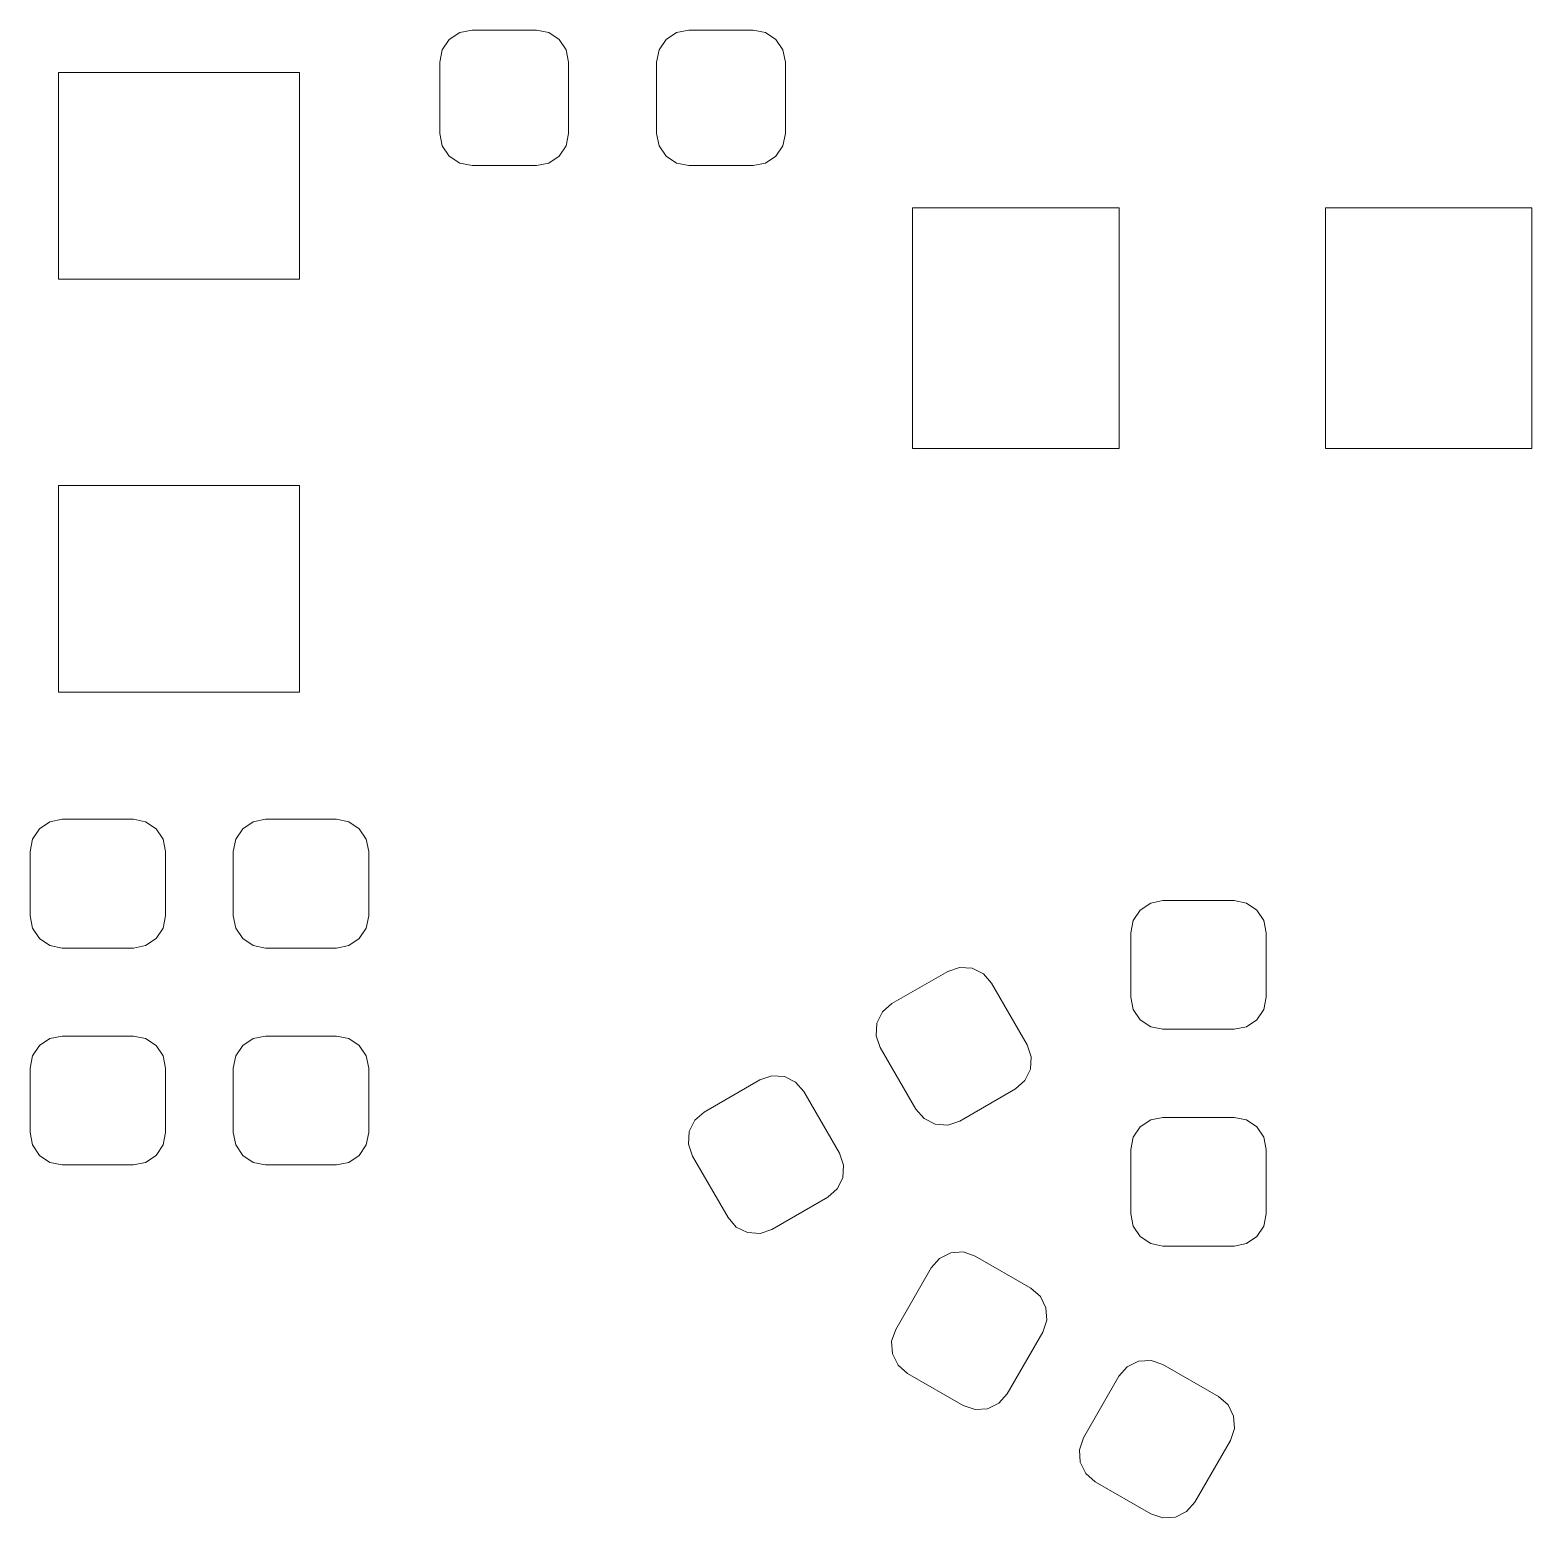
# Model space of a CAD drawing. Header units: millimetres. Extents: x -50 to 46, y -112 to 132.
# Drawn here: x 34.97 to 46.06, y 8.43 to 19.41 of the extents above; entities that cross this region are included whole.
import ezdxf

# ---------------------------------------------------------------- set-up
doc = ezdxf.new("R2010")
doc.units = ezdxf.units.MM
doc.header["$MEASUREMENT"] = 0
doc.layers.add('Layer 1', color=7, linetype='Continuous')

msp = doc.modelspace()

# ---------------------------------------------------------------- linework, layer by layer
at = {"layer": 'Layer 1', "lineweight": 9}
for points, knots in [([(38.9476, 18.6512), (38.9476, 18.6512), (38.9295, 18.5603), (38.9295, 18.5603), (38.9295, 18.5603), (38.9295, 18.5603), (38.878, 18.4833), (38.878, 18.4833), (38.878, 18.4833), (38.878, 18.4833), (38.801, 18.4318), (38.801, 18.4318), (38.801, 18.4318), (38.801, 18.4318), (38.7101, 18.4137), (38.7101, 18.4137), (38.7101, 18.4137), (38.7101, 18.4137), (38.2351, 18.4137), (38.2351, 18.4137), (38.2351, 18.4137), (38.2351, 18.4137), (38.1442, 18.4318), (38.1442, 18.4318), (38.1442, 18.4318), (38.1442, 18.4318), (38.0672, 18.4833), (38.0672, 18.4833), (38.0672, 18.4833), (38.0672, 18.4833), (38.0157, 18.5603), (38.0157, 18.5603), (38.0157, 18.5603), (38.0157, 18.5603), (37.9976, 18.6512), (37.9976, 18.6512), (37.9976, 18.6512), (37.9976, 18.6512), (37.9976, 19.1762), (37.9976, 19.1762), (37.9976, 19.1762), (37.9976, 19.1762), (38.0157, 19.2671), (38.0157, 19.2671), (38.0157, 19.2671), (38.0157, 19.2671), (38.0672, 19.3441), (38.0672, 19.3441), (38.0672, 19.3441), (38.0672, 19.3441), (38.1442, 19.3956), (38.1442, 19.3956), (38.1442, 19.3956), (38.1442, 19.3956), (38.2351, 19.4137), (38.2351, 19.4137), (38.2351, 19.4137), (38.2351, 19.4137), (38.7101, 19.4137), (38.7101, 19.4137), (38.7101, 19.4137), (38.7101, 19.4137), (38.801, 19.3956), (38.801, 19.3956), (38.801, 19.3956), (38.801, 19.3956), (38.878, 19.3441), (38.878, 19.3441), (38.878, 19.3441), (38.878, 19.3441), (38.9295, 19.2671), (38.9295, 19.2671), (38.9295, 19.2671), (38.9295, 19.2671), (38.9476, 19.1762), (38.9476, 19.1762), (38.9476, 19.1762), (38.9476, 19.1762), (38.9476, 18.6512), (38.9476, 18.6512)], [0, 0, 0, 0, 0.047619, 0.047619, 0.047619, 0.047619, 0.0952381, 0.0952381, 0.0952381, 0.0952381, 0.1428571, 0.1428571, 0.1428571, 0.1428571, 0.1904762, 0.1904762, 0.1904762, 0.1904762, 0.2380952, 0.2380952, 0.2380952, 0.2380952, 0.2857143, 0.2857143, 0.2857143, 0.2857143, 0.3333333, 0.3333333, 0.3333333, 0.3333333, 0.3809524, 0.3809524, 0.3809524, 0.3809524, 0.4285714, 0.4285714, 0.4285714, 0.4285714, 0.4761905, 0.4761905, 0.4761905, 0.4761905, 0.5238095, 0.5238095, 0.5238095, 0.5238095, 0.5714286, 0.5714286, 0.5714286, 0.5714286, 0.6190476, 0.6190476, 0.6190476, 0.6190476, 0.6666667, 0.6666667, 0.6666667, 0.6666667, 0.7142857, 0.7142857, 0.7142857, 0.7142857, 0.7619048, 0.7619048, 0.7619048, 0.7619048, 0.8095238, 0.8095238, 0.8095238, 0.8095238, 0.8571429, 0.8571429, 0.8571429, 0.8571429, 0.9047619, 0.9047619, 0.9047619, 0.9047619, 1, 1, 1, 1]), ([(40.5476, 18.6512), (40.5476, 18.6512), (40.5295, 18.5603), (40.5295, 18.5603), (40.5295, 18.5603), (40.5295, 18.5603), (40.478, 18.4833), (40.478, 18.4833), (40.478, 18.4833), (40.478, 18.4833), (40.401, 18.4318), (40.401, 18.4318), (40.401, 18.4318), (40.401, 18.4318), (40.3101, 18.4137), (40.3101, 18.4137), (40.3101, 18.4137), (40.3101, 18.4137), (39.8351, 18.4137), (39.8351, 18.4137), (39.8351, 18.4137), (39.8351, 18.4137), (39.7442, 18.4318), (39.7442, 18.4318), (39.7442, 18.4318), (39.7442, 18.4318), (39.6672, 18.4833), (39.6672, 18.4833), (39.6672, 18.4833), (39.6672, 18.4833), (39.6157, 18.5603), (39.6157, 18.5603), (39.6157, 18.5603), (39.6157, 18.5603), (39.5976, 18.6512), (39.5976, 18.6512), (39.5976, 18.6512), (39.5976, 18.6512), (39.5976, 19.1762), (39.5976, 19.1762), (39.5976, 19.1762), (39.5976, 19.1762), (39.6157, 19.2671), (39.6157, 19.2671), (39.6157, 19.2671), (39.6157, 19.2671), (39.6672, 19.3441), (39.6672, 19.3441), (39.6672, 19.3441), (39.6672, 19.3441), (39.7442, 19.3956), (39.7442, 19.3956), (39.7442, 19.3956), (39.7442, 19.3956), (39.8351, 19.4137), (39.8351, 19.4137), (39.8351, 19.4137), (39.8351, 19.4137), (40.3101, 19.4137), (40.3101, 19.4137), (40.3101, 19.4137), (40.3101, 19.4137), (40.401, 19.3956), (40.401, 19.3956), (40.401, 19.3956), (40.401, 19.3956), (40.478, 19.3441), (40.478, 19.3441), (40.478, 19.3441), (40.478, 19.3441), (40.5295, 19.2671), (40.5295, 19.2671), (40.5295, 19.2671), (40.5295, 19.2671), (40.5476, 19.1762), (40.5476, 19.1762), (40.5476, 19.1762), (40.5476, 19.1762), (40.5476, 18.6512), (40.5476, 18.6512)], [0, 0, 0, 0, 0.047619, 0.047619, 0.047619, 0.047619, 0.0952381, 0.0952381, 0.0952381, 0.0952381, 0.1428571, 0.1428571, 0.1428571, 0.1428571, 0.1904762, 0.1904762, 0.1904762, 0.1904762, 0.2380952, 0.2380952, 0.2380952, 0.2380952, 0.2857143, 0.2857143, 0.2857143, 0.2857143, 0.3333333, 0.3333333, 0.3333333, 0.3333333, 0.3809524, 0.3809524, 0.3809524, 0.3809524, 0.4285714, 0.4285714, 0.4285714, 0.4285714, 0.4761905, 0.4761905, 0.4761905, 0.4761905, 0.5238095, 0.5238095, 0.5238095, 0.5238095, 0.5714286, 0.5714286, 0.5714286, 0.5714286, 0.6190476, 0.6190476, 0.6190476, 0.6190476, 0.6666667, 0.6666667, 0.6666667, 0.6666667, 0.7142857, 0.7142857, 0.7142857, 0.7142857, 0.7619048, 0.7619048, 0.7619048, 0.7619048, 0.8095238, 0.8095238, 0.8095238, 0.8095238, 0.8571429, 0.8571429, 0.8571429, 0.8571429, 0.9047619, 0.9047619, 0.9047619, 0.9047619, 1, 1, 1, 1]), ([(36.9616, 17.5757), (36.9616, 17.5757), (35.1836, 17.5757), (35.1836, 17.5757), (35.1836, 17.5757), (35.1836, 17.5757), (35.1836, 19.0997), (35.1836, 19.0997), (35.1836, 19.0997), (35.1836, 19.0997), (36.9616, 19.0997), (36.9616, 19.0997), (36.9616, 19.0997), (36.9616, 19.0997), (36.9616, 17.5757), (36.9616, 17.5757)], [0, 0, 0, 0, 0.2, 0.2, 0.2, 0.2, 0.4, 0.4, 0.4, 0.4, 0.6, 0.6, 0.6, 0.6, 1, 1, 1, 1]), ([(43.0106, 18.1027), (43.0106, 18.1027), (43.0106, 16.3247), (43.0106, 16.3247), (43.0106, 16.3247), (43.0106, 16.3247), (41.4866, 16.3247), (41.4866, 16.3247), (41.4866, 16.3247), (41.4866, 16.3247), (41.4866, 18.1027), (41.4866, 18.1027), (41.4866, 18.1027), (41.4866, 18.1027), (43.0106, 18.1027), (43.0106, 18.1027)], [0, 0, 0, 0, 0.2, 0.2, 0.2, 0.2, 0.4, 0.4, 0.4, 0.4, 0.6, 0.6, 0.6, 0.6, 1, 1, 1, 1]), ([(46.0586, 18.1027), (46.0586, 18.1027), (46.0586, 16.3247), (46.0586, 16.3247), (46.0586, 16.3247), (46.0586, 16.3247), (44.5346, 16.3247), (44.5346, 16.3247), (44.5346, 16.3247), (44.5346, 16.3247), (44.5346, 18.1027), (44.5346, 18.1027), (44.5346, 18.1027), (44.5346, 18.1027), (46.0586, 18.1027), (46.0586, 18.1027)], [0, 0, 0, 0, 0.2, 0.2, 0.2, 0.2, 0.4, 0.4, 0.4, 0.4, 0.6, 0.6, 0.6, 0.6, 1, 1, 1, 1]), ([(36.9616, 14.5277), (36.9616, 14.5277), (35.1836, 14.5277), (35.1836, 14.5277), (35.1836, 14.5277), (35.1836, 14.5277), (35.1836, 16.0517), (35.1836, 16.0517), (35.1836, 16.0517), (35.1836, 16.0517), (36.9616, 16.0517), (36.9616, 16.0517), (36.9616, 16.0517), (36.9616, 16.0517), (36.9616, 14.5277), (36.9616, 14.5277)], [0, 0, 0, 0, 0.2, 0.2, 0.2, 0.2, 0.4, 0.4, 0.4, 0.4, 0.6, 0.6, 0.6, 0.6, 1, 1, 1, 1]), ([(35.2101, 12.6387), (35.2101, 12.6387), (35.1192, 12.6568), (35.1192, 12.6568), (35.1192, 12.6568), (35.1192, 12.6568), (35.0422, 12.7083), (35.0422, 12.7083), (35.0422, 12.7083), (35.0422, 12.7083), (34.9907, 12.7853), (34.9907, 12.7853), (34.9907, 12.7853), (34.9907, 12.7853), (34.9726, 12.8762), (34.9726, 12.8762), (34.9726, 12.8762), (34.9726, 12.8762), (34.9726, 13.3512), (34.9726, 13.3512), (34.9726, 13.3512), (34.9726, 13.3512), (34.9907, 13.4421), (34.9907, 13.4421), (34.9907, 13.4421), (34.9907, 13.4421), (35.0422, 13.5191), (35.0422, 13.5191), (35.0422, 13.5191), (35.0422, 13.5191), (35.1192, 13.5706), (35.1192, 13.5706), (35.1192, 13.5706), (35.1192, 13.5706), (35.2101, 13.5887), (35.2101, 13.5887), (35.2101, 13.5887), (35.2101, 13.5887), (35.7351, 13.5887), (35.7351, 13.5887), (35.7351, 13.5887), (35.7351, 13.5887), (35.826, 13.5706), (35.826, 13.5706), (35.826, 13.5706), (35.826, 13.5706), (35.903, 13.5191), (35.903, 13.5191), (35.903, 13.5191), (35.903, 13.5191), (35.9545, 13.4421), (35.9545, 13.4421), (35.9545, 13.4421), (35.9545, 13.4421), (35.9726, 13.3512), (35.9726, 13.3512), (35.9726, 13.3512), (35.9726, 13.3512), (35.9726, 12.8762), (35.9726, 12.8762), (35.9726, 12.8762), (35.9726, 12.8762), (35.9545, 12.7853), (35.9545, 12.7853), (35.9545, 12.7853), (35.9545, 12.7853), (35.903, 12.7083), (35.903, 12.7083), (35.903, 12.7083), (35.903, 12.7083), (35.826, 12.6568), (35.826, 12.6568), (35.826, 12.6568), (35.826, 12.6568), (35.7351, 12.6387), (35.7351, 12.6387), (35.7351, 12.6387), (35.7351, 12.6387), (35.2101, 12.6387), (35.2101, 12.6387)], [0, 0, 0, 0, 0.047619, 0.047619, 0.047619, 0.047619, 0.0952381, 0.0952381, 0.0952381, 0.0952381, 0.1428571, 0.1428571, 0.1428571, 0.1428571, 0.1904762, 0.1904762, 0.1904762, 0.1904762, 0.2380952, 0.2380952, 0.2380952, 0.2380952, 0.2857143, 0.2857143, 0.2857143, 0.2857143, 0.3333333, 0.3333333, 0.3333333, 0.3333333, 0.3809524, 0.3809524, 0.3809524, 0.3809524, 0.4285714, 0.4285714, 0.4285714, 0.4285714, 0.4761905, 0.4761905, 0.4761905, 0.4761905, 0.5238095, 0.5238095, 0.5238095, 0.5238095, 0.5714286, 0.5714286, 0.5714286, 0.5714286, 0.6190476, 0.6190476, 0.6190476, 0.6190476, 0.6666667, 0.6666667, 0.6666667, 0.6666667, 0.7142857, 0.7142857, 0.7142857, 0.7142857, 0.7619048, 0.7619048, 0.7619048, 0.7619048, 0.8095238, 0.8095238, 0.8095238, 0.8095238, 0.8571429, 0.8571429, 0.8571429, 0.8571429, 0.9047619, 0.9047619, 0.9047619, 0.9047619, 1, 1, 1, 1]), ([(37.2351, 13.5887), (37.2351, 13.5887), (37.326, 13.5706), (37.326, 13.5706), (37.326, 13.5706), (37.326, 13.5706), (37.403, 13.5191), (37.403, 13.5191), (37.403, 13.5191), (37.403, 13.5191), (37.4545, 13.4421), (37.4545, 13.4421), (37.4545, 13.4421), (37.4545, 13.4421), (37.4726, 13.3512), (37.4726, 13.3512), (37.4726, 13.3512), (37.4726, 13.3512), (37.4726, 12.8762), (37.4726, 12.8762), (37.4726, 12.8762), (37.4726, 12.8762), (37.4545, 12.7853), (37.4545, 12.7853), (37.4545, 12.7853), (37.4545, 12.7853), (37.403, 12.7083), (37.403, 12.7083), (37.403, 12.7083), (37.403, 12.7083), (37.326, 12.6568), (37.326, 12.6568), (37.326, 12.6568), (37.326, 12.6568), (37.2351, 12.6387), (37.2351, 12.6387), (37.2351, 12.6387), (37.2351, 12.6387), (36.7101, 12.6387), (36.7101, 12.6387), (36.7101, 12.6387), (36.7101, 12.6387), (36.6192, 12.6568), (36.6192, 12.6568), (36.6192, 12.6568), (36.6192, 12.6568), (36.5422, 12.7083), (36.5422, 12.7083), (36.5422, 12.7083), (36.5422, 12.7083), (36.4907, 12.7853), (36.4907, 12.7853), (36.4907, 12.7853), (36.4907, 12.7853), (36.4726, 12.8762), (36.4726, 12.8762), (36.4726, 12.8762), (36.4726, 12.8762), (36.4726, 13.3512), (36.4726, 13.3512), (36.4726, 13.3512), (36.4726, 13.3512), (36.4907, 13.4421), (36.4907, 13.4421), (36.4907, 13.4421), (36.4907, 13.4421), (36.5422, 13.5191), (36.5422, 13.5191), (36.5422, 13.5191), (36.5422, 13.5191), (36.6192, 13.5706), (36.6192, 13.5706), (36.6192, 13.5706), (36.6192, 13.5706), (36.7101, 13.5887), (36.7101, 13.5887), (36.7101, 13.5887), (36.7101, 13.5887), (37.2351, 13.5887), (37.2351, 13.5887)], [0, 0, 0, 0, 0.047619, 0.047619, 0.047619, 0.047619, 0.0952381, 0.0952381, 0.0952381, 0.0952381, 0.1428571, 0.1428571, 0.1428571, 0.1428571, 0.1904762, 0.1904762, 0.1904762, 0.1904762, 0.2380952, 0.2380952, 0.2380952, 0.2380952, 0.2857143, 0.2857143, 0.2857143, 0.2857143, 0.3333333, 0.3333333, 0.3333333, 0.3333333, 0.3809524, 0.3809524, 0.3809524, 0.3809524, 0.4285714, 0.4285714, 0.4285714, 0.4285714, 0.4761905, 0.4761905, 0.4761905, 0.4761905, 0.5238095, 0.5238095, 0.5238095, 0.5238095, 0.5714286, 0.5714286, 0.5714286, 0.5714286, 0.6190476, 0.6190476, 0.6190476, 0.6190476, 0.6666667, 0.6666667, 0.6666667, 0.6666667, 0.7142857, 0.7142857, 0.7142857, 0.7142857, 0.7619048, 0.7619048, 0.7619048, 0.7619048, 0.8095238, 0.8095238, 0.8095238, 0.8095238, 0.8571429, 0.8571429, 0.8571429, 0.8571429, 0.9047619, 0.9047619, 0.9047619, 0.9047619, 1, 1, 1, 1]), ([(43.8601, 12.9887), (43.8601, 12.9887), (43.951, 12.9706), (43.951, 12.9706), (43.951, 12.9706), (43.951, 12.9706), (44.028, 12.9191), (44.028, 12.9191), (44.028, 12.9191), (44.028, 12.9191), (44.0795, 12.8421), (44.0795, 12.8421), (44.0795, 12.8421), (44.0795, 12.8421), (44.0976, 12.7512), (44.0976, 12.7512), (44.0976, 12.7512), (44.0976, 12.7512), (44.0976, 12.2762), (44.0976, 12.2762), (44.0976, 12.2762), (44.0976, 12.2762), (44.0795, 12.1853), (44.0795, 12.1853), (44.0795, 12.1853), (44.0795, 12.1853), (44.028, 12.1083), (44.028, 12.1083), (44.028, 12.1083), (44.028, 12.1083), (43.951, 12.0568), (43.951, 12.0568), (43.951, 12.0568), (43.951, 12.0568), (43.8601, 12.0387), (43.8601, 12.0387), (43.8601, 12.0387), (43.8601, 12.0387), (43.3351, 12.0387), (43.3351, 12.0387), (43.3351, 12.0387), (43.3351, 12.0387), (43.2442, 12.0568), (43.2442, 12.0568), (43.2442, 12.0568), (43.2442, 12.0568), (43.1672, 12.1083), (43.1672, 12.1083), (43.1672, 12.1083), (43.1672, 12.1083), (43.1157, 12.1853), (43.1157, 12.1853), (43.1157, 12.1853), (43.1157, 12.1853), (43.0976, 12.2762), (43.0976, 12.2762), (43.0976, 12.2762), (43.0976, 12.2762), (43.0976, 12.7512), (43.0976, 12.7512), (43.0976, 12.7512), (43.0976, 12.7512), (43.1157, 12.8421), (43.1157, 12.8421), (43.1157, 12.8421), (43.1157, 12.8421), (43.1672, 12.9191), (43.1672, 12.9191), (43.1672, 12.9191), (43.1672, 12.9191), (43.2442, 12.9706), (43.2442, 12.9706), (43.2442, 12.9706), (43.2442, 12.9706), (43.3351, 12.9887), (43.3351, 12.9887), (43.3351, 12.9887), (43.3351, 12.9887), (43.8601, 12.9887), (43.8601, 12.9887)], [0, 0, 0, 0, 0.047619, 0.047619, 0.047619, 0.047619, 0.0952381, 0.0952381, 0.0952381, 0.0952381, 0.1428571, 0.1428571, 0.1428571, 0.1428571, 0.1904762, 0.1904762, 0.1904762, 0.1904762, 0.2380952, 0.2380952, 0.2380952, 0.2380952, 0.2857143, 0.2857143, 0.2857143, 0.2857143, 0.3333333, 0.3333333, 0.3333333, 0.3333333, 0.3809524, 0.3809524, 0.3809524, 0.3809524, 0.4285714, 0.4285714, 0.4285714, 0.4285714, 0.4761905, 0.4761905, 0.4761905, 0.4761905, 0.5238095, 0.5238095, 0.5238095, 0.5238095, 0.5714286, 0.5714286, 0.5714286, 0.5714286, 0.6190476, 0.6190476, 0.6190476, 0.6190476, 0.6666667, 0.6666667, 0.6666667, 0.6666667, 0.7142857, 0.7142857, 0.7142857, 0.7142857, 0.7619048, 0.7619048, 0.7619048, 0.7619048, 0.8095238, 0.8095238, 0.8095238, 0.8095238, 0.8571429, 0.8571429, 0.8571429, 0.8571429, 0.9047619, 0.9047619, 0.9047619, 0.9047619, 1, 1, 1, 1]), ([(41.2478, 11.9035), (41.2478, 11.9035), (41.218, 11.9913), (41.218, 11.9913), (41.218, 11.9913), (41.218, 11.9913), (41.2241, 12.0838), (41.2241, 12.0838), (41.2241, 12.0838), (41.2241, 12.0838), (41.2651, 12.1669), (41.2651, 12.1669), (41.2651, 12.1669), (41.2651, 12.1669), (41.3347, 12.228), (41.3347, 12.228), (41.3347, 12.228), (41.3347, 12.228), (41.7461, 12.4655), (41.7461, 12.4655), (41.7461, 12.4655), (41.7461, 12.4655), (41.8339, 12.4952), (41.8339, 12.4952), (41.8339, 12.4952), (41.8339, 12.4952), (41.9263, 12.4892), (41.9263, 12.4892), (41.9263, 12.4892), (41.9263, 12.4892), (42.0094, 12.4482), (42.0094, 12.4482), (42.0094, 12.4482), (42.0094, 12.4482), (42.0705, 12.3785), (42.0705, 12.3785), (42.0705, 12.3785), (42.0705, 12.3785), (42.333, 11.9239), (42.333, 11.9239), (42.333, 11.9239), (42.333, 11.9239), (42.3628, 11.8361), (42.3628, 11.8361), (42.3628, 11.8361), (42.3628, 11.8361), (42.3568, 11.7436), (42.3568, 11.7436), (42.3568, 11.7436), (42.3568, 11.7436), (42.3158, 11.6605), (42.3158, 11.6605), (42.3158, 11.6605), (42.3158, 11.6605), (42.2461, 11.5994), (42.2461, 11.5994), (42.2461, 11.5994), (42.2461, 11.5994), (41.8347, 11.3619), (41.8347, 11.3619), (41.8347, 11.3619), (41.8347, 11.3619), (41.747, 11.3322), (41.747, 11.3322), (41.747, 11.3322), (41.747, 11.3322), (41.6545, 11.3382), (41.6545, 11.3382), (41.6545, 11.3382), (41.6545, 11.3382), (41.5714, 11.3792), (41.5714, 11.3792), (41.5714, 11.3792), (41.5714, 11.3792), (41.5103, 11.4489), (41.5103, 11.4489), (41.5103, 11.4489), (41.5103, 11.4489), (41.2478, 11.9035), (41.2478, 11.9035)], [0, 0, 0, 0, 0.047619, 0.047619, 0.047619, 0.047619, 0.0952381, 0.0952381, 0.0952381, 0.0952381, 0.1428571, 0.1428571, 0.1428571, 0.1428571, 0.1904762, 0.1904762, 0.1904762, 0.1904762, 0.2380952, 0.2380952, 0.2380952, 0.2380952, 0.2857143, 0.2857143, 0.2857143, 0.2857143, 0.3333333, 0.3333333, 0.3333333, 0.3333333, 0.3809524, 0.3809524, 0.3809524, 0.3809524, 0.4285714, 0.4285714, 0.4285714, 0.4285714, 0.4761905, 0.4761905, 0.4761905, 0.4761905, 0.5238095, 0.5238095, 0.5238095, 0.5238095, 0.5714286, 0.5714286, 0.5714286, 0.5714286, 0.6190476, 0.6190476, 0.6190476, 0.6190476, 0.6666667, 0.6666667, 0.6666667, 0.6666667, 0.7142857, 0.7142857, 0.7142857, 0.7142857, 0.7619048, 0.7619048, 0.7619048, 0.7619048, 0.8095238, 0.8095238, 0.8095238, 0.8095238, 0.8571429, 0.8571429, 0.8571429, 0.8571429, 0.9047619, 0.9047619, 0.9047619, 0.9047619, 1, 1, 1, 1]), ([(35.2101, 11.0387), (35.2101, 11.0387), (35.1192, 11.0568), (35.1192, 11.0568), (35.1192, 11.0568), (35.1192, 11.0568), (35.0422, 11.1083), (35.0422, 11.1083), (35.0422, 11.1083), (35.0422, 11.1083), (34.9907, 11.1853), (34.9907, 11.1853), (34.9907, 11.1853), (34.9907, 11.1853), (34.9726, 11.2762), (34.9726, 11.2762), (34.9726, 11.2762), (34.9726, 11.2762), (34.9726, 11.7512), (34.9726, 11.7512), (34.9726, 11.7512), (34.9726, 11.7512), (34.9907, 11.8421), (34.9907, 11.8421), (34.9907, 11.8421), (34.9907, 11.8421), (35.0422, 11.9191), (35.0422, 11.9191), (35.0422, 11.9191), (35.0422, 11.9191), (35.1192, 11.9706), (35.1192, 11.9706), (35.1192, 11.9706), (35.1192, 11.9706), (35.2101, 11.9887), (35.2101, 11.9887), (35.2101, 11.9887), (35.2101, 11.9887), (35.7351, 11.9887), (35.7351, 11.9887), (35.7351, 11.9887), (35.7351, 11.9887), (35.826, 11.9706), (35.826, 11.9706), (35.826, 11.9706), (35.826, 11.9706), (35.903, 11.9191), (35.903, 11.9191), (35.903, 11.9191), (35.903, 11.9191), (35.9545, 11.8421), (35.9545, 11.8421), (35.9545, 11.8421), (35.9545, 11.8421), (35.9726, 11.7512), (35.9726, 11.7512), (35.9726, 11.7512), (35.9726, 11.7512), (35.9726, 11.2762), (35.9726, 11.2762), (35.9726, 11.2762), (35.9726, 11.2762), (35.9545, 11.1853), (35.9545, 11.1853), (35.9545, 11.1853), (35.9545, 11.1853), (35.903, 11.1083), (35.903, 11.1083), (35.903, 11.1083), (35.903, 11.1083), (35.826, 11.0568), (35.826, 11.0568), (35.826, 11.0568), (35.826, 11.0568), (35.7351, 11.0387), (35.7351, 11.0387), (35.7351, 11.0387), (35.7351, 11.0387), (35.2101, 11.0387), (35.2101, 11.0387)], [0, 0, 0, 0, 0.047619, 0.047619, 0.047619, 0.047619, 0.0952381, 0.0952381, 0.0952381, 0.0952381, 0.1428571, 0.1428571, 0.1428571, 0.1428571, 0.1904762, 0.1904762, 0.1904762, 0.1904762, 0.2380952, 0.2380952, 0.2380952, 0.2380952, 0.2857143, 0.2857143, 0.2857143, 0.2857143, 0.3333333, 0.3333333, 0.3333333, 0.3333333, 0.3809524, 0.3809524, 0.3809524, 0.3809524, 0.4285714, 0.4285714, 0.4285714, 0.4285714, 0.4761905, 0.4761905, 0.4761905, 0.4761905, 0.5238095, 0.5238095, 0.5238095, 0.5238095, 0.5714286, 0.5714286, 0.5714286, 0.5714286, 0.6190476, 0.6190476, 0.6190476, 0.6190476, 0.6666667, 0.6666667, 0.6666667, 0.6666667, 0.7142857, 0.7142857, 0.7142857, 0.7142857, 0.7619048, 0.7619048, 0.7619048, 0.7619048, 0.8095238, 0.8095238, 0.8095238, 0.8095238, 0.8571429, 0.8571429, 0.8571429, 0.8571429, 0.9047619, 0.9047619, 0.9047619, 0.9047619, 1, 1, 1, 1]), ([(37.2351, 11.9887), (37.2351, 11.9887), (37.326, 11.9706), (37.326, 11.9706), (37.326, 11.9706), (37.326, 11.9706), (37.403, 11.9191), (37.403, 11.9191), (37.403, 11.9191), (37.403, 11.9191), (37.4545, 11.8421), (37.4545, 11.8421), (37.4545, 11.8421), (37.4545, 11.8421), (37.4726, 11.7512), (37.4726, 11.7512), (37.4726, 11.7512), (37.4726, 11.7512), (37.4726, 11.2762), (37.4726, 11.2762), (37.4726, 11.2762), (37.4726, 11.2762), (37.4545, 11.1853), (37.4545, 11.1853), (37.4545, 11.1853), (37.4545, 11.1853), (37.403, 11.1083), (37.403, 11.1083), (37.403, 11.1083), (37.403, 11.1083), (37.326, 11.0568), (37.326, 11.0568), (37.326, 11.0568), (37.326, 11.0568), (37.2351, 11.0387), (37.2351, 11.0387), (37.2351, 11.0387), (37.2351, 11.0387), (36.7101, 11.0387), (36.7101, 11.0387), (36.7101, 11.0387), (36.7101, 11.0387), (36.6192, 11.0568), (36.6192, 11.0568), (36.6192, 11.0568), (36.6192, 11.0568), (36.5422, 11.1083), (36.5422, 11.1083), (36.5422, 11.1083), (36.5422, 11.1083), (36.4907, 11.1853), (36.4907, 11.1853), (36.4907, 11.1853), (36.4907, 11.1853), (36.4726, 11.2762), (36.4726, 11.2762), (36.4726, 11.2762), (36.4726, 11.2762), (36.4726, 11.7512), (36.4726, 11.7512), (36.4726, 11.7512), (36.4726, 11.7512), (36.4907, 11.8421), (36.4907, 11.8421), (36.4907, 11.8421), (36.4907, 11.8421), (36.5422, 11.9191), (36.5422, 11.9191), (36.5422, 11.9191), (36.5422, 11.9191), (36.6192, 11.9706), (36.6192, 11.9706), (36.6192, 11.9706), (36.6192, 11.9706), (36.7101, 11.9887), (36.7101, 11.9887), (36.7101, 11.9887), (36.7101, 11.9887), (37.2351, 11.9887), (37.2351, 11.9887)], [0, 0, 0, 0, 0.047619, 0.047619, 0.047619, 0.047619, 0.0952381, 0.0952381, 0.0952381, 0.0952381, 0.1428571, 0.1428571, 0.1428571, 0.1428571, 0.1904762, 0.1904762, 0.1904762, 0.1904762, 0.2380952, 0.2380952, 0.2380952, 0.2380952, 0.2857143, 0.2857143, 0.2857143, 0.2857143, 0.3333333, 0.3333333, 0.3333333, 0.3333333, 0.3809524, 0.3809524, 0.3809524, 0.3809524, 0.4285714, 0.4285714, 0.4285714, 0.4285714, 0.4761905, 0.4761905, 0.4761905, 0.4761905, 0.5238095, 0.5238095, 0.5238095, 0.5238095, 0.5714286, 0.5714286, 0.5714286, 0.5714286, 0.6190476, 0.6190476, 0.6190476, 0.6190476, 0.6666667, 0.6666667, 0.6666667, 0.6666667, 0.7142857, 0.7142857, 0.7142857, 0.7142857, 0.7619048, 0.7619048, 0.7619048, 0.7619048, 0.8095238, 0.8095238, 0.8095238, 0.8095238, 0.8571429, 0.8571429, 0.8571429, 0.8571429, 0.9047619, 0.9047619, 0.9047619, 0.9047619, 1, 1, 1, 1]), ([(39.8622, 11.1035), (39.8622, 11.1035), (39.8324, 11.1913), (39.8324, 11.1913), (39.8324, 11.1913), (39.8324, 11.1913), (39.8384, 11.2838), (39.8384, 11.2838), (39.8384, 11.2838), (39.8384, 11.2838), (39.8794, 11.3669), (39.8794, 11.3669), (39.8794, 11.3669), (39.8794, 11.3669), (39.9491, 11.428), (39.9491, 11.428), (39.9491, 11.428), (39.9491, 11.428), (40.3605, 11.6655), (40.3605, 11.6655), (40.3605, 11.6655), (40.3605, 11.6655), (40.4482, 11.6952), (40.4482, 11.6952), (40.4482, 11.6952), (40.4482, 11.6952), (40.5407, 11.6892), (40.5407, 11.6892), (40.5407, 11.6892), (40.5407, 11.6892), (40.6238, 11.6482), (40.6238, 11.6482), (40.6238, 11.6482), (40.6238, 11.6482), (40.6849, 11.5785), (40.6849, 11.5785), (40.6849, 11.5785), (40.6849, 11.5785), (40.9474, 11.1239), (40.9474, 11.1239), (40.9474, 11.1239), (40.9474, 11.1239), (40.9772, 11.0361), (40.9772, 11.0361), (40.9772, 11.0361), (40.9772, 11.0361), (40.9711, 10.9436), (40.9711, 10.9436), (40.9711, 10.9436), (40.9711, 10.9436), (40.9301, 10.8605), (40.9301, 10.8605), (40.9301, 10.8605), (40.9301, 10.8605), (40.8605, 10.7994), (40.8605, 10.7994), (40.8605, 10.7994), (40.8605, 10.7994), (40.4491, 10.5619), (40.4491, 10.5619), (40.4491, 10.5619), (40.4491, 10.5619), (40.3613, 10.5322), (40.3613, 10.5322), (40.3613, 10.5322), (40.3613, 10.5322), (40.2689, 10.5382), (40.2689, 10.5382), (40.2689, 10.5382), (40.2689, 10.5382), (40.1858, 10.5792), (40.1858, 10.5792), (40.1858, 10.5792), (40.1858, 10.5792), (40.1247, 10.6489), (40.1247, 10.6489), (40.1247, 10.6489), (40.1247, 10.6489), (39.8622, 11.1035), (39.8622, 11.1035)], [0, 0, 0, 0, 0.047619, 0.047619, 0.047619, 0.047619, 0.0952381, 0.0952381, 0.0952381, 0.0952381, 0.1428571, 0.1428571, 0.1428571, 0.1428571, 0.1904762, 0.1904762, 0.1904762, 0.1904762, 0.2380952, 0.2380952, 0.2380952, 0.2380952, 0.2857143, 0.2857143, 0.2857143, 0.2857143, 0.3333333, 0.3333333, 0.3333333, 0.3333333, 0.3809524, 0.3809524, 0.3809524, 0.3809524, 0.4285714, 0.4285714, 0.4285714, 0.4285714, 0.4761905, 0.4761905, 0.4761905, 0.4761905, 0.5238095, 0.5238095, 0.5238095, 0.5238095, 0.5714286, 0.5714286, 0.5714286, 0.5714286, 0.6190476, 0.6190476, 0.6190476, 0.6190476, 0.6666667, 0.6666667, 0.6666667, 0.6666667, 0.7142857, 0.7142857, 0.7142857, 0.7142857, 0.7619048, 0.7619048, 0.7619048, 0.7619048, 0.8095238, 0.8095238, 0.8095238, 0.8095238, 0.8571429, 0.8571429, 0.8571429, 0.8571429, 0.9047619, 0.9047619, 0.9047619, 0.9047619, 1, 1, 1, 1]), ([(43.8601, 11.3887), (43.8601, 11.3887), (43.951, 11.3706), (43.951, 11.3706), (43.951, 11.3706), (43.951, 11.3706), (44.028, 11.3191), (44.028, 11.3191), (44.028, 11.3191), (44.028, 11.3191), (44.0795, 11.2421), (44.0795, 11.2421), (44.0795, 11.2421), (44.0795, 11.2421), (44.0976, 11.1512), (44.0976, 11.1512), (44.0976, 11.1512), (44.0976, 11.1512), (44.0976, 10.6762), (44.0976, 10.6762), (44.0976, 10.6762), (44.0976, 10.6762), (44.0795, 10.5853), (44.0795, 10.5853), (44.0795, 10.5853), (44.0795, 10.5853), (44.028, 10.5083), (44.028, 10.5083), (44.028, 10.5083), (44.028, 10.5083), (43.951, 10.4568), (43.951, 10.4568), (43.951, 10.4568), (43.951, 10.4568), (43.8601, 10.4387), (43.8601, 10.4387), (43.8601, 10.4387), (43.8601, 10.4387), (43.3351, 10.4387), (43.3351, 10.4387), (43.3351, 10.4387), (43.3351, 10.4387), (43.2442, 10.4568), (43.2442, 10.4568), (43.2442, 10.4568), (43.2442, 10.4568), (43.1672, 10.5083), (43.1672, 10.5083), (43.1672, 10.5083), (43.1672, 10.5083), (43.1157, 10.5853), (43.1157, 10.5853), (43.1157, 10.5853), (43.1157, 10.5853), (43.0976, 10.6762), (43.0976, 10.6762), (43.0976, 10.6762), (43.0976, 10.6762), (43.0976, 11.1512), (43.0976, 11.1512), (43.0976, 11.1512), (43.0976, 11.1512), (43.1157, 11.2421), (43.1157, 11.2421), (43.1157, 11.2421), (43.1157, 11.2421), (43.1672, 11.3191), (43.1672, 11.3191), (43.1672, 11.3191), (43.1672, 11.3191), (43.2442, 11.3706), (43.2442, 11.3706), (43.2442, 11.3706), (43.2442, 11.3706), (43.3351, 11.3887), (43.3351, 11.3887), (43.3351, 11.3887), (43.3351, 11.3887), (43.8601, 11.3887), (43.8601, 11.3887)], [0, 0, 0, 0, 0.047619, 0.047619, 0.047619, 0.047619, 0.0952381, 0.0952381, 0.0952381, 0.0952381, 0.1428571, 0.1428571, 0.1428571, 0.1428571, 0.1904762, 0.1904762, 0.1904762, 0.1904762, 0.2380952, 0.2380952, 0.2380952, 0.2380952, 0.2857143, 0.2857143, 0.2857143, 0.2857143, 0.3333333, 0.3333333, 0.3333333, 0.3333333, 0.3809524, 0.3809524, 0.3809524, 0.3809524, 0.4285714, 0.4285714, 0.4285714, 0.4285714, 0.4761905, 0.4761905, 0.4761905, 0.4761905, 0.5238095, 0.5238095, 0.5238095, 0.5238095, 0.5714286, 0.5714286, 0.5714286, 0.5714286, 0.6190476, 0.6190476, 0.6190476, 0.6190476, 0.6666667, 0.6666667, 0.6666667, 0.6666667, 0.7142857, 0.7142857, 0.7142857, 0.7142857, 0.7619048, 0.7619048, 0.7619048, 0.7619048, 0.8095238, 0.8095238, 0.8095238, 0.8095238, 0.8571429, 0.8571429, 0.8571429, 0.8571429, 0.9047619, 0.9047619, 0.9047619, 0.9047619, 1, 1, 1, 1]), ([(42.1849, 9.3489), (42.1849, 9.3489), (42.1238, 9.2792), (42.1238, 9.2792), (42.1238, 9.2792), (42.1238, 9.2792), (42.0407, 9.2382), (42.0407, 9.2382), (42.0407, 9.2382), (42.0407, 9.2382), (41.9482, 9.2322), (41.9482, 9.2322), (41.9482, 9.2322), (41.9482, 9.2322), (41.8605, 9.2619), (41.8605, 9.2619), (41.8605, 9.2619), (41.8605, 9.2619), (41.4491, 9.4994), (41.4491, 9.4994), (41.4491, 9.4994), (41.4491, 9.4994), (41.3794, 9.5605), (41.3794, 9.5605), (41.3794, 9.5605), (41.3794, 9.5605), (41.3384, 9.6436), (41.3384, 9.6436), (41.3384, 9.6436), (41.3384, 9.6436), (41.3324, 9.7361), (41.3324, 9.7361), (41.3324, 9.7361), (41.3324, 9.7361), (41.3622, 9.8239), (41.3622, 9.8239), (41.3622, 9.8239), (41.3622, 9.8239), (41.6247, 10.2785), (41.6247, 10.2785), (41.6247, 10.2785), (41.6247, 10.2785), (41.6858, 10.3482), (41.6858, 10.3482), (41.6858, 10.3482), (41.6858, 10.3482), (41.7689, 10.3892), (41.7689, 10.3892), (41.7689, 10.3892), (41.7689, 10.3892), (41.8613, 10.3952), (41.8613, 10.3952), (41.8613, 10.3952), (41.8613, 10.3952), (41.9491, 10.3655), (41.9491, 10.3655), (41.9491, 10.3655), (41.9491, 10.3655), (42.3605, 10.128), (42.3605, 10.128), (42.3605, 10.128), (42.3605, 10.128), (42.4301, 10.0669), (42.4301, 10.0669), (42.4301, 10.0669), (42.4301, 10.0669), (42.4711, 9.9838), (42.4711, 9.9838), (42.4711, 9.9838), (42.4711, 9.9838), (42.4772, 9.8913), (42.4772, 9.8913), (42.4772, 9.8913), (42.4772, 9.8913), (42.4474, 9.8035), (42.4474, 9.8035), (42.4474, 9.8035), (42.4474, 9.8035), (42.1849, 9.3489), (42.1849, 9.3489)], [0, 0, 0, 0, 0.047619, 0.047619, 0.047619, 0.047619, 0.0952381, 0.0952381, 0.0952381, 0.0952381, 0.1428571, 0.1428571, 0.1428571, 0.1428571, 0.1904762, 0.1904762, 0.1904762, 0.1904762, 0.2380952, 0.2380952, 0.2380952, 0.2380952, 0.2857143, 0.2857143, 0.2857143, 0.2857143, 0.3333333, 0.3333333, 0.3333333, 0.3333333, 0.3809524, 0.3809524, 0.3809524, 0.3809524, 0.4285714, 0.4285714, 0.4285714, 0.4285714, 0.4761905, 0.4761905, 0.4761905, 0.4761905, 0.5238095, 0.5238095, 0.5238095, 0.5238095, 0.5714286, 0.5714286, 0.5714286, 0.5714286, 0.6190476, 0.6190476, 0.6190476, 0.6190476, 0.6666667, 0.6666667, 0.6666667, 0.6666667, 0.7142857, 0.7142857, 0.7142857, 0.7142857, 0.7619048, 0.7619048, 0.7619048, 0.7619048, 0.8095238, 0.8095238, 0.8095238, 0.8095238, 0.8571429, 0.8571429, 0.8571429, 0.8571429, 0.9047619, 0.9047619, 0.9047619, 0.9047619, 1, 1, 1, 1]), ([(43.5705, 8.5489), (43.5705, 8.5489), (43.5094, 8.4792), (43.5094, 8.4792), (43.5094, 8.4792), (43.5094, 8.4792), (43.4263, 8.4382), (43.4263, 8.4382), (43.4263, 8.4382), (43.4263, 8.4382), (43.3339, 8.4322), (43.3339, 8.4322), (43.3339, 8.4322), (43.3339, 8.4322), (43.2461, 8.4619), (43.2461, 8.4619), (43.2461, 8.4619), (43.2461, 8.4619), (42.8347, 8.6994), (42.8347, 8.6994), (42.8347, 8.6994), (42.8347, 8.6994), (42.7651, 8.7605), (42.7651, 8.7605), (42.7651, 8.7605), (42.7651, 8.7605), (42.7241, 8.8436), (42.7241, 8.8436), (42.7241, 8.8436), (42.7241, 8.8436), (42.718, 8.9361), (42.718, 8.9361), (42.718, 8.9361), (42.718, 8.9361), (42.7478, 9.0239), (42.7478, 9.0239), (42.7478, 9.0239), (42.7478, 9.0239), (43.0103, 9.4785), (43.0103, 9.4785), (43.0103, 9.4785), (43.0103, 9.4785), (43.0714, 9.5482), (43.0714, 9.5482), (43.0714, 9.5482), (43.0714, 9.5482), (43.1545, 9.5892), (43.1545, 9.5892), (43.1545, 9.5892), (43.1545, 9.5892), (43.247, 9.5952), (43.247, 9.5952), (43.247, 9.5952), (43.247, 9.5952), (43.3347, 9.5655), (43.3347, 9.5655), (43.3347, 9.5655), (43.3347, 9.5655), (43.7461, 9.328), (43.7461, 9.328), (43.7461, 9.328), (43.7461, 9.328), (43.8158, 9.2669), (43.8158, 9.2669), (43.8158, 9.2669), (43.8158, 9.2669), (43.8568, 9.1838), (43.8568, 9.1838), (43.8568, 9.1838), (43.8568, 9.1838), (43.8628, 9.0913), (43.8628, 9.0913), (43.8628, 9.0913), (43.8628, 9.0913), (43.833, 9.0035), (43.833, 9.0035), (43.833, 9.0035), (43.833, 9.0035), (43.5705, 8.5489), (43.5705, 8.5489)], [0, 0, 0, 0, 0.047619, 0.047619, 0.047619, 0.047619, 0.0952381, 0.0952381, 0.0952381, 0.0952381, 0.1428571, 0.1428571, 0.1428571, 0.1428571, 0.1904762, 0.1904762, 0.1904762, 0.1904762, 0.2380952, 0.2380952, 0.2380952, 0.2380952, 0.2857143, 0.2857143, 0.2857143, 0.2857143, 0.3333333, 0.3333333, 0.3333333, 0.3333333, 0.3809524, 0.3809524, 0.3809524, 0.3809524, 0.4285714, 0.4285714, 0.4285714, 0.4285714, 0.4761905, 0.4761905, 0.4761905, 0.4761905, 0.5238095, 0.5238095, 0.5238095, 0.5238095, 0.5714286, 0.5714286, 0.5714286, 0.5714286, 0.6190476, 0.6190476, 0.6190476, 0.6190476, 0.6666667, 0.6666667, 0.6666667, 0.6666667, 0.7142857, 0.7142857, 0.7142857, 0.7142857, 0.7619048, 0.7619048, 0.7619048, 0.7619048, 0.8095238, 0.8095238, 0.8095238, 0.8095238, 0.8571429, 0.8571429, 0.8571429, 0.8571429, 0.9047619, 0.9047619, 0.9047619, 0.9047619, 1, 1, 1, 1])]:
    msp.add_open_spline(points, degree=3, knots=knots, dxfattribs=at)

doc.saveas('drawing.dxf')
